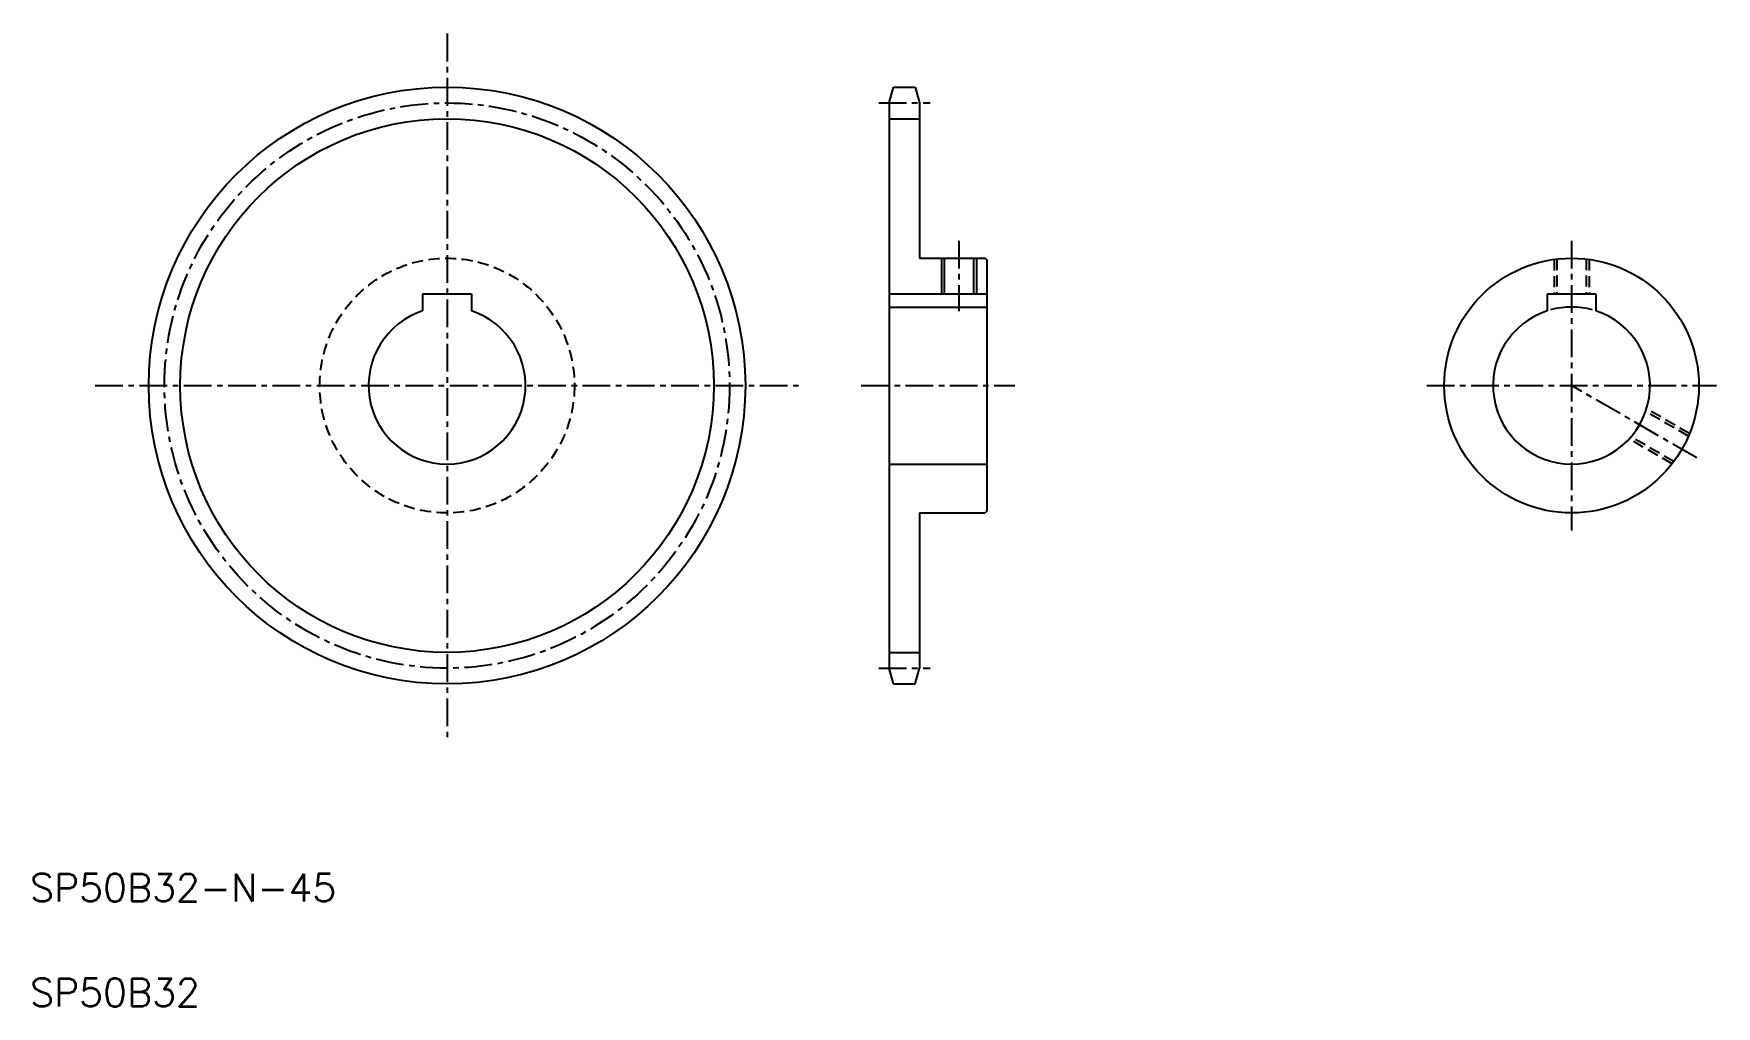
# Model space of a CAD drawing. Extents: x 21 to 503, y 20 to 299.
import ezdxf

# ---------------------------------------------------------------- set-up
doc = ezdxf.new("R2010")
doc.units = 0
doc.header["$LTSCALE"] = 0.25
doc.linetypes.add('CENTER', pattern=[50.8, 31.75, -6.35, 6.35, -6.35])
doc.linetypes.add('DASHED', pattern=[19.05, 12.7, -6.35])
doc.layers.get('0').update_dxf_attribs({"linetype": 'CONTINUOUS'})
doc.layers.add('CENTER', color=1, linetype='CENTER')
doc.styles.get("Standard").update_dxf_attribs({"font": 'txt', "bigfont": 'BIGFONT'})

msp = doc.modelspace()

# ---------------------------------------------------------------- linework, layer by layer
for p, q in [((266.24, 278.86), (267.45, 283.38)), ((267.45, 283.38), (273.73, 283.38)), ((273.73, 283.38), (274.94, 278.86)), ((266.24, 278.86), (266.24, 116.9)), ((274.94, 278.86), (274.94, 234.38)), ((266.24, 274.34), (274.94, 274.34)), ((274.94, 234.38), (293.74, 234.38)), ((282.04, 234.38), (282.04, 224.18)), ((290.44, 234.38), (290.44, 224.18)), ((293.74, 234.38), (294.24, 233.88)), ((294.24, 233.88), (294.24, 161.88)), ((132.51, 224.18), (146.51, 224.18)), ((132.51, 224.18), (132.51, 219.26)), ((146.51, 224.18), (146.51, 219.26)), ((266.24, 224.18), (294.24, 224.18)), ((454.82, 224.18), (468.82, 224.18)), ((454.82, 224.18), (454.82, 219.26)), ((468.82, 224.18), (468.82, 219.26)), ((266.24, 220.38), (294.24, 220.38)), ((266.24, 175.38), (294.24, 175.38)), ((274.94, 161.38), (293.74, 161.38)), ((274.94, 161.38), (274.94, 116.9)), ((279.64, 161.38), (279.64, 161.38)), ((284.34, 161.38), (284.34, 161.38)), ((294.24, 161.88), (293.74, 161.38)), ((266.24, 121.42), (274.94, 121.42)), ((267.45, 112.38), (266.24, 116.9)), ((273.73, 112.38), (274.94, 116.9)), ((267.45, 112.38), (273.73, 112.38))]:
    msp.add_line(p, q)
at = {"color": 3}
for p, q in [((281.24, 234.38), (281.24, 224.18)), ((291.24, 234.38), (291.24, 224.18))]:
    msp.add_line(p, q, dxfattribs=at)
at = {"color": 3, "linetype": 'DASHED'}
for p, q in [((456.82, 234.03), (456.82, 224.18)), ((457.62, 234.16), (457.62, 224.18)), ((466.02, 234.16), (466.02, 224.18)), ((466.82, 234.03), (466.82, 224.18)), ((495.34, 183.37), (483.09, 190.44)), ((495.63, 184.13), (483.32, 191.24)), ((490.63, 175.47), (478.32, 182.58)), ((491.14, 176.1), (478.89, 183.17))]:
    msp.add_line(p, q, dxfattribs=at)
for centre, radius in [((139.51, 197.88), 85.5), ((461.82, 197.88), 36.5)]:
    msp.add_circle(centre, radius)
at = {"color": 3}
msp.add_circle((139.51, 197.88), 76.46, dxfattribs=at)
at = {"color": 3, "linetype": 'DASHED'}
msp.add_circle((139.51, 197.88), 36.5, dxfattribs=at)
for centre in [(139.51, 197.88), (461.82, 197.88)]:
    msp.add_arc(centre, 22.5, 108.1262, 71.8738)
at = {"color": 3}
msp.add_arc((461.82, 197.88), 22.5, 74.534, 105.466, dxfattribs=at)
at = {"layer": 'CENTER', "color": 1, "linetype": 'CENTER'}
for p, q in [((139.51, 298.72), (139.51, 97.04)), ((263.24, 278.86), (277.94, 278.86)), ((286.24, 239.38), (286.24, 219.18)), ((461.82, 239.38), (461.82, 156.38)), ((38.67, 197.88), (240.35, 197.88)), ((258.24, 197.88), (302.24, 197.88)), ((420.32, 197.88), (503.32, 197.88)), ((497.76, 177.13), (461.82, 197.88)), ((263.24, 116.9), (277.94, 116.9))]:
    msp.add_line(p, q, dxfattribs=at)
msp.add_circle((139.51, 197.88), 80.98, dxfattribs=at)

# ---------------------------------------------------------------- texts
for s, p in [('SP50B32-N-45', (20, 50)), ('SP50B32', (20, 20))]:
    msp.add_text(s, height=8).set_placement(p)

doc.saveas('drawing.dxf')
